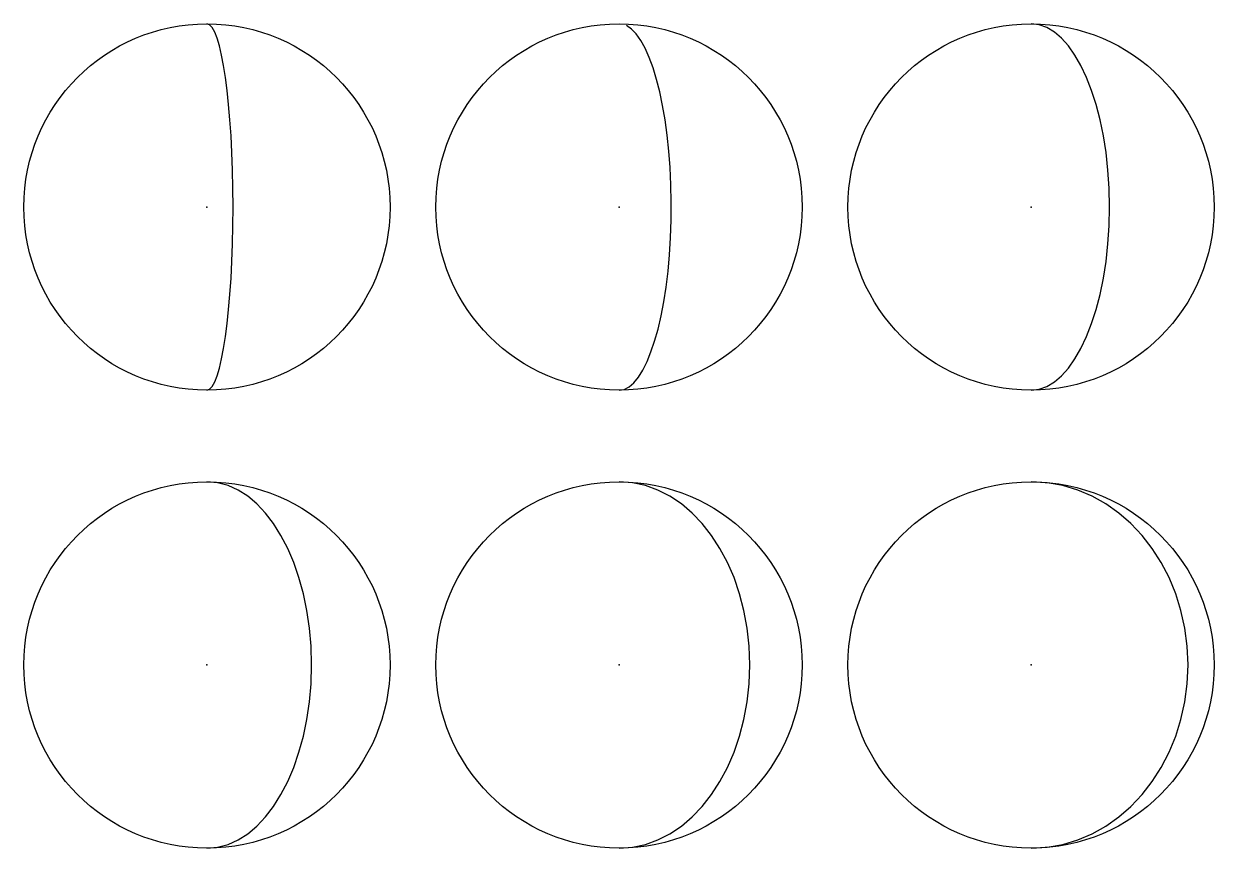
# Model space of a CAD drawing. Extents: x -1 to 5.5, y -3.5 to 1.
import ezdxf

# ---------------------------------------------------------------- set-up
doc = ezdxf.new("R2010")
doc.units = 0
doc.layers.get('0').update_dxf_attribs({"color": 1, "linetype": 'CONTINUOUS'})

msp = doc.modelspace()

# ---------------------------------------------------------------- linework, layer by layer
for points in [[(0, -1), (0.0146, -0.9948), (0.0288, -0.9797), (0.0425, -0.955), (0.0556, -0.9214), (0.0681, -0.8793), (0.0799, -0.8292), (0.0909, -0.7716), (0.101, -0.7071), (0.1102, -0.6361), (0.1185, -0.5591), (0.1256, -0.4767), (0.1316, -0.3892), (0.1364, -0.2974), (0.14, -0.2015), (0.1421, -0.1022), (0.1429, 0), (0.1421, 0.1022), (0.14, 0.2015), (0.1364, 0.2974), (0.1316, 0.3892), (0.1256, 0.4767), (0.1185, 0.5591), (0.1102, 0.6361), (0.101, 0.7071), (0.0909, 0.7716), (0.0799, 0.8292), (0.0681, 0.8793), (0.0556, 0.9214), (0.0425, 0.955), (0.0288, 0.9797), (0.0146, 0.9948), (0, 1)], [(2.25, -1), (2.2778, -0.9953), (2.3049, -0.9815), (2.3311, -0.9591), (2.3563, -0.9284), (2.3804, -0.8899), (2.4033, -0.844), (2.4247, -0.7912), (2.4447, -0.7317), (2.4631, -0.6662), (2.4797, -0.5949), (2.4944, -0.5183), (2.5071, -0.4369), (2.5176, -0.351), (2.5259, -0.2611), (2.5317, -0.1676), (2.535, -0.0709), (2.5356, 0.0265), (2.5336, 0.1219), (2.5291, 0.215), (2.5221, 0.3053), (2.5129, 0.3922), (2.5014, 0.4752), (2.4879, 0.554), (2.4724, 0.628), (2.455, 0.6967), (2.4358, 0.7597), (2.415, 0.8165), (2.3927, 0.8665), (2.369, 0.9093), (2.344, 0.9445), (2.3177, 0.9716), (2.2904, 0.9899)], [(4.5, -1), (4.5438, -0.9948), (4.5864, -0.9797), (4.6274, -0.955), (4.6668, -0.9214), (4.7043, -0.8793), (4.7396, -0.8292), (4.7726, -0.7716), (4.803, -0.7071), (4.8307, -0.6361), (4.8554, -0.5591), (4.8769, -0.4767), (4.8949, -0.3892), (4.9093, -0.2974), (4.9199, -0.2015), (4.9264, -0.1022), (4.9286, 0), (4.9264, 0.1022), (4.9199, 0.2015), (4.9093, 0.2974), (4.8949, 0.3892), (4.8769, 0.4767), (4.8554, 0.5591), (4.8307, 0.6361), (4.803, 0.7071), (4.7726, 0.7716), (4.7396, 0.8292), (4.7043, 0.8793), (4.6668, 0.9214), (4.6274, 0.955), (4.5864, 0.9797), (4.5438, 0.9948), (4.5, 1)], [(0, -3.5), (0.0584, -3.4948), (0.1152, -3.4797), (0.1699, -3.455), (0.2224, -3.4214), (0.2724, -3.3793), (0.3195, -3.3292), (0.3635, -3.2717), (0.4041, -3.2071), (0.4409, -3.1361), (0.4738, -3.0591), (0.5025, -2.9767), (0.5265, -2.8893), (0.5457, -2.7974), (0.5598, -2.7015), (0.5685, -2.6022), (0.5714, -2.5), (0.5685, -2.3978), (0.5598, -2.2985), (0.5457, -2.2026), (0.5265, -2.1107), (0.5025, -2.0233), (0.4738, -1.9409), (0.4409, -1.8639), (0.4041, -1.7929), (0.3635, -1.7284), (0.3195, -1.6708), (0.2724, -1.6207), (0.2224, -1.5786), (0.1699, -1.545), (0.1152, -1.5203), (0.0584, -1.5052), (0, -1.5)], [(2.25, -3.5), (2.323, -3.4948), (2.3939, -3.4797), (2.4624, -3.455), (2.528, -3.4214), (2.5905, -3.3793), (2.6494, -3.3292), (2.7043, -3.2717), (2.7551, -3.2071), (2.8012, -3.1361), (2.8423, -3.0591), (2.8781, -2.9767), (2.9082, -2.8893), (2.9322, -2.7974), (2.9498, -2.7015), (2.9606, -2.6022), (2.9643, -2.5), (2.9606, -2.3978), (2.9498, -2.2985), (2.9322, -2.2026), (2.9082, -2.1107), (2.8781, -2.0233), (2.8423, -1.9409), (2.8012, -1.8639), (2.7551, -1.7929), (2.7043, -1.7284), (2.6494, -1.6708), (2.5905, -1.6207), (2.528, -1.5786), (2.4624, -1.545), (2.3939, -1.5203), (2.323, -1.5052), (2.25, -1.5)], [(4.5, -3.5), (4.5876, -3.4948), (4.6727, -3.4797), (4.7549, -3.455), (4.8336, -3.4214), (4.9086, -3.3793), (4.9792, -3.3292), (5.0452, -3.2717), (5.1061, -3.2071), (5.1614, -3.1361), (5.2108, -3.0591), (5.2537, -2.9767), (5.2898, -2.8893), (5.3186, -2.7974), (5.3397, -2.7015), (5.3527, -2.6022), (5.3571, -2.5), (5.3527, -2.3978), (5.3397, -2.2985), (5.3186, -2.2026), (5.2898, -2.1107), (5.2537, -2.0233), (5.2108, -1.9409), (5.1614, -1.8639), (5.1061, -1.7929), (5.0452, -1.7284), (4.9792, -1.6708), (4.9086, -1.6207), (4.8336, -1.5786), (4.7549, -1.545), (4.6727, -1.5203), (4.5876, -1.5052), (4.5, -1.5)]]:
    msp.add_lwpolyline(points)
for centre in [(0, 0), (2.25, 0), (4.5, 0), (0, -2.5), (2.25, -2.5), (4.5, -2.5)]:
    msp.add_circle(centre, 1)
for p in [(0, 0), (2.25, 0), (4.5, 0), (0, -2.5), (2.25, -2.5), (4.5, -2.5)]:
    msp.add_point(p)

doc.saveas('drawing.dxf')
